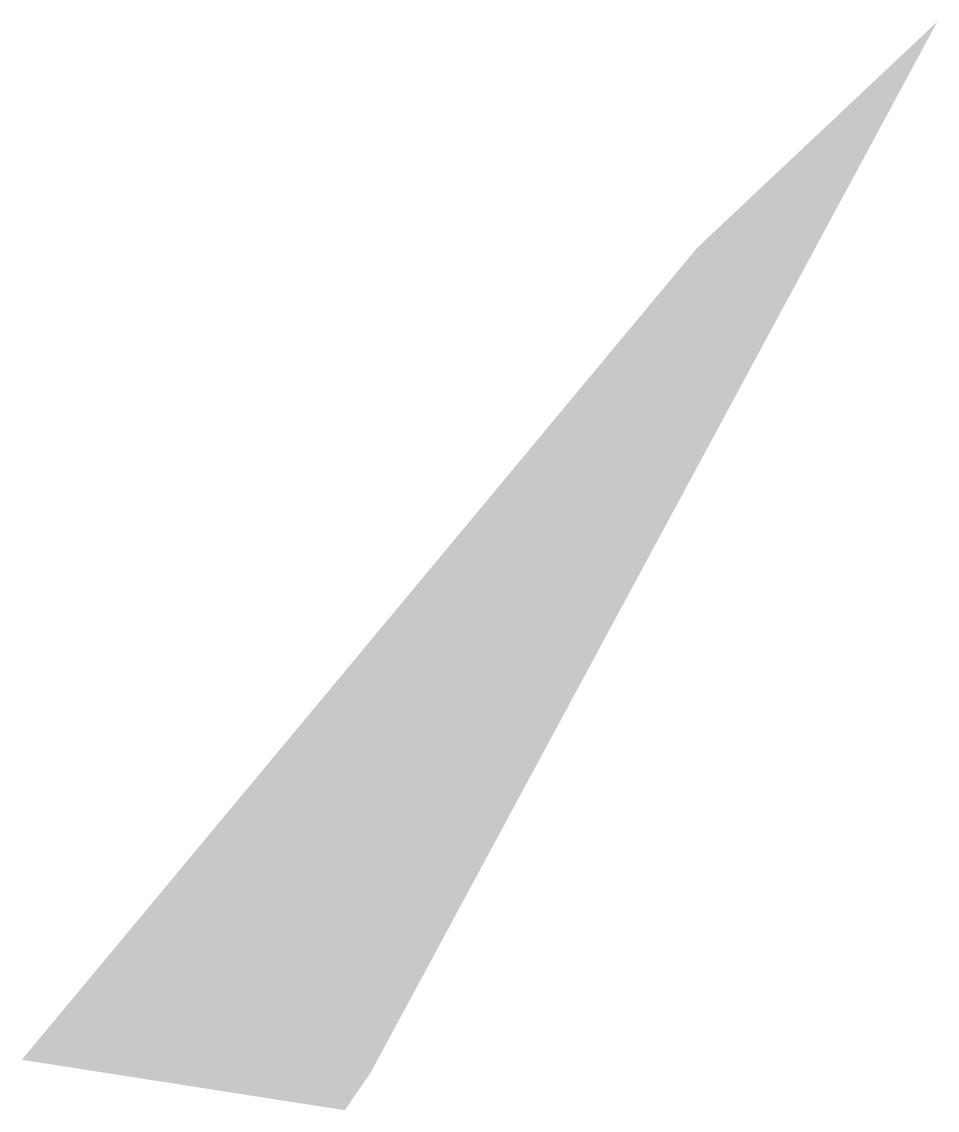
# Model space of a CAD drawing. Header units: inches. Extents: x 127.293875 to 127.294069, y 36.259656 to 36.259887.
import ezdxf

# ---------------------------------------------------------------- set-up
doc = ezdxf.new("R2010")
doc.units = ezdxf.units.IN
doc.header["$MEASUREMENT"] = 0

msp = doc.modelspace()

# ---------------------------------------------------------------- hatches: boundary and pattern name
msp.add_hatch(color=256).paths.add_polyline_path([(127.29387511, 36.25966713), (127.29401824, 36.25983923), (127.29406688, 36.25988504), (127.2940691, 36.25988713), (127.29394912, 36.25966456), (127.29394356, 36.25965644), (127.29387511, 36.25966713)], flags=0)

doc.saveas('drawing.dxf')
